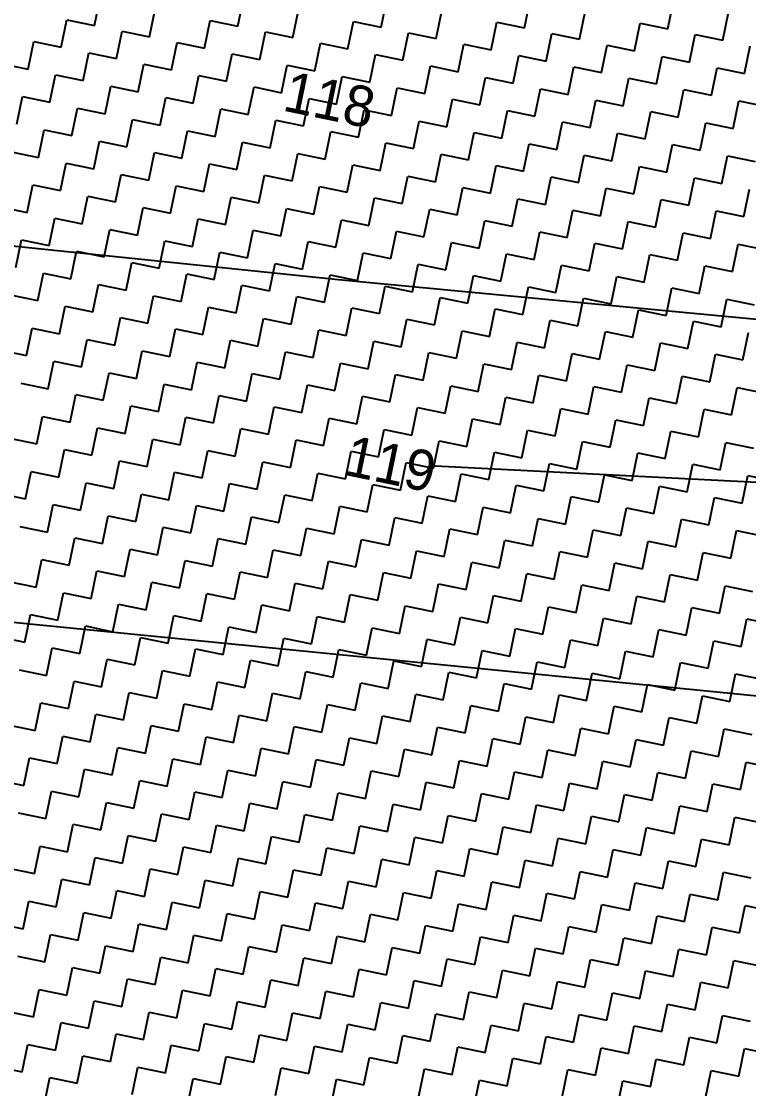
# Model space of a CAD drawing. Header units: metres. Extents: x 280043 to 281054, y 2047152 to 2048652.
# Drawn here: x 280710.2 to 280774.2, y 2048367.3 to 2048461.4 of the extents above; entities that cross this region are included whole.
import ezdxf
from ezdxf.enums import TextEntityAlignment as Align

# ---------------------------------------------------------------- set-up
doc = ezdxf.new("R2010")
doc.units = ezdxf.units.M
for name, color, linetype in [('POLY_HATCH', 12, 'Continuous'), ('POLY_PARCEL', 6, 'Continuous'), ('TEXT_PARCEL', 7, 'Continuous')]:
    doc.layers.add(name, color=color, linetype=linetype)
doc.styles.add('TEXT_MAP', font='', dxfattribs={"height": 1.8})
doc.styles.get('TEXT_MAP').set_extended_font_data('Kruti Dev 050')

msp = doc.modelspace()

# ---------------------------------------------------------------- linework, layer by layer
msp.add_lwpolyline([(280794.066, 2048419.768), (280746.072, 2048422.201)])
at = {"layer": 'POLY_HATCH', "linetype": 'Continuous'}
for p, q in [((280716.613, 2048461.015), (280717.113, 2048463.441)), ((280729.238, 2048460.941), (280729.738, 2048463.366)), ((280741.863, 2048460.867), (280742.363, 2048463.292)), ((280754.489, 2048460.792), (280754.989, 2048463.217)), ((280767.114, 2048460.718), (280767.614, 2048463.143)), ((280721.463, 2048460.016), (280721.963, 2048462.441)), ((280734.088, 2048459.941), (280734.588, 2048462.366)), ((280746.714, 2048459.867), (280747.213, 2048462.292)), ((280759.339, 2048459.792), (280759.839, 2048462.217)), ((280771.964, 2048459.718), (280772.464, 2048462.143)), ((280713.688, 2048459.09), (280714.188, 2048461.515)), ((280714.188, 2048461.515), (280716.613, 2048461.015)), ((280726.313, 2048459.016), (280726.813, 2048461.441)), ((280726.813, 2048461.441), (280729.238, 2048460.941)), ((280738.938, 2048458.941), (280739.438, 2048461.366)), ((280739.438, 2048461.366), (280741.863, 2048460.867)), ((280751.564, 2048458.867), (280752.064, 2048461.292)), ((280752.064, 2048461.292), (280754.489, 2048460.792)), ((280764.189, 2048458.793), (280764.689, 2048461.218)), ((280764.689, 2048461.218), (280767.114, 2048460.718)), ((280718.538, 2048458.09), (280719.038, 2048460.516)), ((280719.038, 2048460.516), (280721.463, 2048460.016)), ((280731.163, 2048458.016), (280731.663, 2048460.441)), ((280731.663, 2048460.441), (280734.088, 2048459.941)), ((280743.789, 2048457.942), (280744.288, 2048460.367)), ((280744.288, 2048460.367), (280746.714, 2048459.867)), ((280756.414, 2048457.867), (280756.914, 2048460.292)), ((280756.914, 2048460.292), (280759.339, 2048459.792)), ((280769.039, 2048457.793), (280769.539, 2048460.218)), ((280769.539, 2048460.218), (280771.964, 2048459.718)), ((280710.763, 2048457.165), (280711.263, 2048459.59)), ((280711.263, 2048459.59), (280713.688, 2048459.09)), ((280723.388, 2048457.091), (280723.888, 2048459.516)), ((280723.888, 2048459.516), (280726.313, 2048459.016)), ((280736.013, 2048457.016), (280736.513, 2048459.441)), ((280736.513, 2048459.441), (280738.938, 2048458.941)), ((280748.639, 2048456.942), (280749.139, 2048459.367)), ((280749.139, 2048459.367), (280751.564, 2048458.867)), ((280761.264, 2048456.867), (280761.764, 2048459.292)), ((280761.764, 2048459.292), (280764.189, 2048458.793)), ((280773.889, 2048456.793), (280774.389, 2048459.218)), ((280715.613, 2048456.165), (280716.113, 2048458.59)), ((280716.113, 2048458.59), (280718.538, 2048458.09)), ((280728.238, 2048456.091), (280728.738, 2048458.516)), ((280728.738, 2048458.516), (280731.163, 2048458.016)), ((280740.864, 2048456.016), (280741.363, 2048458.441)), ((280741.363, 2048458.441), (280743.789, 2048457.942)), ((280753.489, 2048455.942), (280753.989, 2048458.367)), ((280753.989, 2048458.367), (280756.414, 2048457.867)), ((280766.114, 2048455.868), (280766.614, 2048458.293)), ((280766.614, 2048458.293), (280769.039, 2048457.793)), ((280708.338, 2048457.665), (280710.763, 2048457.165)), ((280720.463, 2048455.165), (280720.963, 2048457.591)), ((280720.963, 2048457.591), (280723.388, 2048457.091)), ((280733.088, 2048455.091), (280733.588, 2048457.516)), ((280733.588, 2048457.516), (280736.013, 2048457.016)), ((280745.714, 2048455.017), (280746.214, 2048457.442)), ((280746.214, 2048457.442), (280748.639, 2048456.942)), ((280758.339, 2048454.942), (280758.839, 2048457.367)), ((280758.839, 2048457.367), (280761.264, 2048456.867)), ((280770.964, 2048454.868), (280771.464, 2048457.293)), ((280771.464, 2048457.293), (280773.889, 2048456.793)), ((280712.688, 2048454.24), (280713.188, 2048456.665)), ((280713.188, 2048456.665), (280715.613, 2048456.165)), ((280725.313, 2048454.166), (280725.813, 2048456.591)), ((280725.813, 2048456.591), (280728.238, 2048456.091)), ((280737.939, 2048454.091), (280738.439, 2048456.516)), ((280738.439, 2048456.516), (280740.864, 2048456.016)), ((280750.564, 2048454.017), (280751.064, 2048456.442)), ((280751.064, 2048456.442), (280753.489, 2048455.942)), ((280763.189, 2048453.942), (280763.689, 2048456.367)), ((280763.689, 2048456.367), (280766.114, 2048455.868)), ((280717.538, 2048453.24), (280718.038, 2048455.665)), ((280718.038, 2048455.665), (280720.463, 2048455.165)), ((280730.163, 2048453.166), (280730.663, 2048455.591)), ((280730.663, 2048455.591), (280733.088, 2048455.091)), ((280742.789, 2048453.091), (280743.289, 2048455.516)), ((280743.289, 2048455.516), (280745.714, 2048455.017)), ((280755.414, 2048453.017), (280755.914, 2048455.442)), ((280755.914, 2048455.442), (280758.339, 2048454.942)), ((280768.039, 2048452.943), (280768.539, 2048455.368)), ((280768.539, 2048455.368), (280770.964, 2048454.868)), ((280709.763, 2048452.315), (280710.263, 2048454.74)), ((280710.263, 2048454.74), (280712.688, 2048454.24)), ((280722.388, 2048452.24), (280722.888, 2048454.666)), ((280722.888, 2048454.666), (280725.313, 2048454.166)), ((280735.014, 2048452.166), (280735.514, 2048454.591)), ((280735.514, 2048454.591), (280737.939, 2048454.091)), ((280747.639, 2048452.092), (280748.139, 2048454.517)), ((280748.139, 2048454.517), (280750.564, 2048454.017)), ((280760.264, 2048452.017), (280760.764, 2048454.442)), ((280760.764, 2048454.442), (280763.189, 2048453.942)), ((280772.89, 2048451.943), (280773.389, 2048454.368)), ((280773.389, 2048454.368), (280775.815, 2048453.868)), ((280714.613, 2048451.315), (280715.113, 2048453.74)), ((280715.113, 2048453.74), (280717.538, 2048453.24)), ((280727.238, 2048451.241), (280727.738, 2048453.666)), ((280727.738, 2048453.666), (280730.163, 2048453.166)), ((280739.864, 2048451.166), (280740.364, 2048453.591)), ((280740.364, 2048453.591), (280742.789, 2048453.091)), ((280752.489, 2048451.092), (280752.989, 2048453.517)), ((280752.989, 2048453.517), (280755.414, 2048453.017)), ((280765.114, 2048451.017), (280765.614, 2048453.442)), ((280765.614, 2048453.442), (280768.039, 2048452.943)), ((280719.463, 2048450.315), (280719.963, 2048452.74)), ((280719.963, 2048452.74), (280722.388, 2048452.24)), ((280732.089, 2048450.241), (280732.589, 2048452.666)), ((280732.589, 2048452.666), (280735.014, 2048452.166)), ((280744.714, 2048450.166), (280745.214, 2048452.592)), ((280745.214, 2048452.592), (280747.639, 2048452.092)), ((280757.339, 2048450.092), (280757.839, 2048452.517)), ((280757.839, 2048452.517), (280760.264, 2048452.017)), ((280769.965, 2048450.018), (280770.464, 2048452.443)), ((280770.464, 2048452.443), (280772.89, 2048451.943)), ((280711.688, 2048449.39), (280712.188, 2048451.815)), ((280712.188, 2048451.815), (280714.613, 2048451.315)), ((280724.313, 2048449.316), (280724.813, 2048451.741)), ((280724.813, 2048451.741), (280727.238, 2048451.241)), ((280736.939, 2048449.241), (280737.439, 2048451.666)), ((280737.439, 2048451.666), (280739.864, 2048451.166)), ((280749.564, 2048449.167), (280750.064, 2048451.592)), ((280750.064, 2048451.592), (280752.489, 2048451.092)), ((280762.189, 2048449.092), (280762.689, 2048451.517)), ((280762.689, 2048451.517), (280765.114, 2048451.017)), ((280716.538, 2048448.39), (280717.038, 2048450.815)), ((280717.038, 2048450.815), (280719.463, 2048450.315)), ((280729.164, 2048448.316), (280729.664, 2048450.741)), ((280729.664, 2048450.741), (280732.089, 2048450.241)), ((280741.789, 2048448.241), (280742.289, 2048450.666)), ((280742.289, 2048450.666), (280744.714, 2048450.166)), ((280754.414, 2048448.167), (280754.914, 2048450.592)), ((280754.914, 2048450.592), (280757.339, 2048450.092)), ((280767.04, 2048448.092), (280767.539, 2048450.517)), ((280767.539, 2048450.517), (280769.965, 2048450.018)), ((280709.263, 2048449.89), (280711.688, 2048449.39)), ((280721.388, 2048447.39), (280721.888, 2048449.815)), ((280721.888, 2048449.815), (280724.313, 2048449.316)), ((280734.014, 2048447.316), (280734.514, 2048449.741)), ((280734.514, 2048449.741), (280736.939, 2048449.241)), ((280746.639, 2048447.241), (280747.139, 2048449.667)), ((280747.139, 2048449.667), (280749.564, 2048449.167)), ((280759.264, 2048447.167), (280759.764, 2048449.592)), ((280759.764, 2048449.592), (280762.189, 2048449.092)), ((280771.89, 2048447.093), (280772.39, 2048449.518)), ((280772.39, 2048449.518), (280774.815, 2048449.018)), ((280713.613, 2048446.465), (280714.113, 2048448.89)), ((280714.113, 2048448.89), (280716.538, 2048448.39)), ((280726.239, 2048446.391), (280726.739, 2048448.816)), ((280726.739, 2048448.816), (280729.164, 2048448.316)), ((280738.864, 2048446.316), (280739.364, 2048448.741)), ((280739.364, 2048448.741), (280741.789, 2048448.241)), ((280751.489, 2048446.242), (280751.989, 2048448.667)), ((280751.989, 2048448.667), (280754.414, 2048448.167)), ((280764.115, 2048446.167), (280764.614, 2048448.592)), ((280764.614, 2048448.592), (280767.04, 2048448.092)), ((280718.464, 2048445.465), (280718.963, 2048447.89)), ((280718.963, 2048447.89), (280721.388, 2048447.39)), ((280731.089, 2048445.391), (280731.589, 2048447.816)), ((280731.589, 2048447.816), (280734.014, 2048447.316)), ((280743.714, 2048445.316), (280744.214, 2048447.741)), ((280744.214, 2048447.741), (280746.639, 2048447.241)), ((280756.339, 2048445.242), (280756.839, 2048447.667)), ((280756.839, 2048447.667), (280759.264, 2048447.167)), ((280768.965, 2048445.167), (280769.465, 2048447.592)), ((280769.465, 2048447.592), (280771.89, 2048447.093)), ((280710.688, 2048444.54), (280711.188, 2048446.965)), ((280711.188, 2048446.965), (280713.613, 2048446.465)), ((280723.314, 2048444.465), (280723.814, 2048446.89)), ((280723.814, 2048446.89), (280726.239, 2048446.391)), ((280735.939, 2048444.391), (280736.439, 2048446.816)), ((280736.439, 2048446.816), (280738.864, 2048446.316)), ((280748.564, 2048444.316), (280749.064, 2048446.742)), ((280749.064, 2048446.742), (280751.489, 2048446.242)), ((280761.19, 2048444.242), (280761.69, 2048446.667)), ((280761.69, 2048446.667), (280764.115, 2048446.167)), ((280773.815, 2048444.168), (280774.315, 2048446.593)), ((280715.539, 2048443.54), (280716.038, 2048445.965)), ((280716.038, 2048445.965), (280718.464, 2048445.465)), ((280728.164, 2048443.466), (280728.664, 2048445.891)), ((280728.664, 2048445.891), (280731.089, 2048445.391)), ((280740.789, 2048443.391), (280741.289, 2048445.816)), ((280741.289, 2048445.816), (280743.714, 2048445.316)), ((280753.414, 2048443.317), (280753.914, 2048445.742)), ((280753.914, 2048445.742), (280756.339, 2048445.242)), ((280766.04, 2048443.242), (280766.54, 2048445.667)), ((280766.54, 2048445.667), (280768.965, 2048445.167)), ((280708.263, 2048445.04), (280710.688, 2048444.54)), ((280720.389, 2048442.54), (280720.889, 2048444.965)), ((280720.889, 2048444.965), (280723.314, 2048444.465)), ((280733.014, 2048442.466), (280733.514, 2048444.891)), ((280733.514, 2048444.891), (280735.939, 2048444.391)), ((280745.639, 2048442.391), (280746.139, 2048444.816)), ((280746.139, 2048444.816), (280748.564, 2048444.316)), ((280758.265, 2048442.317), (280758.765, 2048444.742)), ((280758.765, 2048444.742), (280761.19, 2048444.242)), ((280770.89, 2048442.242), (280771.39, 2048444.667)), ((280771.39, 2048444.667), (280773.815, 2048444.168)), ((280712.614, 2048441.615), (280713.113, 2048444.04)), ((280713.113, 2048444.04), (280715.539, 2048443.54)), ((280725.239, 2048441.54), (280725.739, 2048443.965)), ((280725.739, 2048443.965), (280728.164, 2048443.466)), ((280737.864, 2048441.466), (280738.364, 2048443.891)), ((280738.364, 2048443.891), (280740.789, 2048443.391)), ((280750.489, 2048441.391), (280750.989, 2048443.817)), ((280750.989, 2048443.817), (280753.414, 2048443.317)), ((280763.115, 2048441.317), (280763.615, 2048443.742)), ((280763.615, 2048443.742), (280766.04, 2048443.242)), ((280717.464, 2048440.615), (280717.964, 2048443.04)), ((280717.964, 2048443.04), (280720.389, 2048442.54)), ((280730.089, 2048440.541), (280730.589, 2048442.966)), ((280730.589, 2048442.966), (280733.014, 2048442.466)), ((280742.714, 2048440.466), (280743.214, 2048442.891)), ((280743.214, 2048442.891), (280745.639, 2048442.391)), ((280755.34, 2048440.392), (280755.84, 2048442.817)), ((280755.84, 2048442.817), (280758.265, 2048442.317)), ((280767.965, 2048440.317), (280768.465, 2048442.742)), ((280768.465, 2048442.742), (280770.89, 2048442.242)), ((280709.689, 2048439.69), (280710.188, 2048442.115)), ((280710.188, 2048442.115), (280712.614, 2048441.615)), ((280722.314, 2048439.615), (280722.814, 2048442.04)), ((280722.814, 2048442.04), (280725.239, 2048441.54)), ((280734.939, 2048439.541), (280735.439, 2048441.966)), ((280735.439, 2048441.966), (280737.864, 2048441.466)), ((280747.564, 2048439.466), (280748.064, 2048441.891)), ((280748.064, 2048441.891), (280750.489, 2048441.391)), ((280760.19, 2048439.392), (280760.69, 2048441.817)), ((280760.69, 2048441.817), (280763.115, 2048441.317)), ((280714.539, 2048438.69), (280715.039, 2048441.115)), ((280715.039, 2048441.115), (280717.464, 2048440.615)), ((280727.164, 2048438.615), (280727.664, 2048441.04)), ((280727.664, 2048441.04), (280730.089, 2048440.541)), ((280739.789, 2048438.541), (280740.289, 2048440.966)), ((280740.289, 2048440.966), (280742.714, 2048440.466)), ((280752.415, 2048438.466), (280752.915, 2048440.892)), ((280752.915, 2048440.892), (280755.34, 2048440.392)), ((280772.815, 2048439.317), (280773.315, 2048441.743)), ((280773.315, 2048441.743), (280775.74, 2048441.243)), ((280719.389, 2048437.69), (280719.889, 2048440.115)), ((280719.889, 2048440.115), (280722.314, 2048439.615)), ((280732.014, 2048437.616), (280732.514, 2048440.041)), ((280732.514, 2048440.041), (280734.939, 2048439.541)), ((280744.64, 2048437.541), (280745.139, 2048439.966)), ((280745.139, 2048439.966), (280747.564, 2048439.466)), ((280765.04, 2048438.392), (280765.54, 2048440.817)), ((280765.54, 2048440.817), (280767.965, 2048440.317)), ((280711.614, 2048436.765), (280712.114, 2048439.19)), ((280712.114, 2048439.19), (280714.539, 2048438.69)), ((280724.239, 2048436.69), (280724.739, 2048439.115)), ((280724.739, 2048439.115), (280727.164, 2048438.615)), ((280736.864, 2048436.616), (280737.364, 2048439.041)), ((280737.364, 2048439.041), (280739.789, 2048438.541)), ((280749.49, 2048436.541), (280749.99, 2048438.966)), ((280749.99, 2048438.966), (280752.415, 2048438.466)), ((280757.265, 2048437.467), (280757.765, 2048439.892)), ((280757.765, 2048439.892), (280760.19, 2048439.392)), ((280769.89, 2048437.392), (280770.39, 2048439.817)), ((280770.39, 2048439.817), (280772.815, 2048439.317)), ((280716.464, 2048435.765), (280716.964, 2048438.19)), ((280716.964, 2048438.19), (280719.389, 2048437.69)), ((280729.089, 2048435.69), (280729.589, 2048438.115)), ((280729.589, 2048438.115), (280732.014, 2048437.616)), ((280741.715, 2048435.616), (280742.214, 2048438.041)), ((280742.214, 2048438.041), (280744.64, 2048437.541)), ((280762.115, 2048436.467), (280762.615, 2048438.892)), ((280762.615, 2048438.892), (280765.04, 2048438.392)), ((280709.189, 2048437.265), (280711.614, 2048436.765)), ((280721.314, 2048434.765), (280721.814, 2048437.19)), ((280721.814, 2048437.19), (280724.239, 2048436.69)), ((280733.939, 2048434.691), (280734.439, 2048437.116)), ((280734.439, 2048437.116), (280736.864, 2048436.616)), ((280754.34, 2048435.542), (280754.84, 2048437.967)), ((280754.84, 2048437.967), (280757.265, 2048437.467)), ((280766.965, 2048435.467), (280767.465, 2048437.892)), ((280767.465, 2048437.892), (280769.89, 2048437.392)), ((280713.539, 2048433.84), (280714.039, 2048436.265)), ((280714.039, 2048436.265), (280716.464, 2048435.765)), ((280726.164, 2048433.765), (280726.664, 2048436.19)), ((280726.664, 2048436.19), (280729.089, 2048435.69)), ((280746.565, 2048434.616), (280747.065, 2048437.041)), ((280747.065, 2048437.041), (280749.49, 2048436.541)), ((280759.19, 2048434.542), (280759.69, 2048436.967)), ((280759.69, 2048436.967), (280762.115, 2048436.467)), ((280771.815, 2048434.467), (280772.315, 2048436.892)), ((280772.315, 2048436.892), (280774.74, 2048436.392)), ((280718.389, 2048432.84), (280718.889, 2048435.265)), ((280718.889, 2048435.265), (280721.314, 2048434.765)), ((280731.014, 2048432.765), (280731.514, 2048435.19)), ((280731.514, 2048435.19), (280733.939, 2048434.691)), ((280738.79, 2048433.691), (280739.289, 2048436.116)), ((280739.289, 2048436.116), (280741.715, 2048435.616)), ((280751.415, 2048433.616), (280751.915, 2048436.041)), ((280751.915, 2048436.041), (280754.34, 2048435.542)), ((280764.04, 2048433.542), (280764.54, 2048435.967)), ((280764.54, 2048435.967), (280766.965, 2048435.467)), ((280710.614, 2048431.914), (280711.114, 2048434.34)), ((280711.114, 2048434.34), (280713.539, 2048433.84)), ((280723.239, 2048431.84), (280723.739, 2048434.265)), ((280723.739, 2048434.265), (280726.164, 2048433.765)), ((280743.64, 2048432.691), (280744.14, 2048435.116)), ((280744.14, 2048435.116), (280746.565, 2048434.616)), ((280756.265, 2048432.617), (280756.765, 2048435.042)), ((280756.765, 2048435.042), (280759.19, 2048434.542)), ((280768.89, 2048432.542), (280769.39, 2048434.967)), ((280769.39, 2048434.967), (280771.815, 2048434.467)), ((280715.464, 2048430.915), (280715.964, 2048433.34)), ((280715.964, 2048433.34), (280718.389, 2048432.84)), ((280735.865, 2048431.766), (280736.364, 2048434.191)), ((280736.364, 2048434.191), (280738.79, 2048433.691)), ((280748.49, 2048431.691), (280748.99, 2048434.116)), ((280748.99, 2048434.116), (280751.415, 2048433.616)), ((280761.115, 2048431.617), (280761.615, 2048434.042)), ((280761.615, 2048434.042), (280764.04, 2048433.542)), ((280773.74, 2048431.542), (280774.24, 2048433.967)), ((280708.189, 2048432.414), (280710.614, 2048431.914)), ((280728.089, 2048430.84), (280728.589, 2048433.265)), ((280728.589, 2048433.265), (280731.014, 2048432.765)), ((280740.715, 2048430.766), (280741.215, 2048433.191)), ((280741.215, 2048433.191), (280743.64, 2048432.691)), ((280753.34, 2048430.691), (280753.84, 2048433.116)), ((280753.84, 2048433.116), (280756.265, 2048432.617)), ((280765.965, 2048430.617), (280766.465, 2048433.042)), ((280766.465, 2048433.042), (280768.89, 2048432.542)), ((280720.314, 2048429.915), (280720.814, 2048432.34)), ((280720.814, 2048432.34), (280723.239, 2048431.84)), ((280732.94, 2048429.84), (280733.439, 2048432.265)), ((280733.439, 2048432.265), (280735.865, 2048431.766)), ((280745.565, 2048429.766), (280746.065, 2048432.191)), ((280746.065, 2048432.191), (280748.49, 2048431.691)), ((280758.19, 2048429.692), (280758.69, 2048432.117)), ((280758.69, 2048432.117), (280761.115, 2048431.617)), ((280770.815, 2048429.617), (280771.315, 2048432.042)), ((280771.315, 2048432.042), (280773.74, 2048431.542)), ((280712.539, 2048428.989), (280713.039, 2048431.415)), ((280713.039, 2048431.415), (280715.464, 2048430.915)), ((280725.164, 2048428.915), (280725.664, 2048431.34)), ((280725.664, 2048431.34), (280728.089, 2048430.84)), ((280737.79, 2048428.841), (280738.29, 2048431.266)), ((280738.29, 2048431.266), (280740.715, 2048430.766)), ((280750.415, 2048428.766), (280750.915, 2048431.191)), ((280750.915, 2048431.191), (280753.34, 2048430.691)), ((280763.04, 2048428.692), (280763.54, 2048431.117)), ((280763.54, 2048431.117), (280765.965, 2048430.617)), ((280717.389, 2048427.99), (280717.889, 2048430.415)), ((280717.889, 2048430.415), (280720.314, 2048429.915)), ((280730.015, 2048427.915), (280730.514, 2048430.34)), ((280730.514, 2048430.34), (280732.94, 2048429.84)), ((280742.64, 2048427.841), (280743.14, 2048430.266)), ((280743.14, 2048430.266), (280745.565, 2048429.766)), ((280755.265, 2048427.766), (280755.765, 2048430.191)), ((280755.765, 2048430.191), (280758.19, 2048429.692)), ((280767.891, 2048427.692), (280768.39, 2048430.117)), ((280768.39, 2048430.117), (280770.815, 2048429.617)), ((280710.114, 2048429.489), (280712.539, 2048428.989)), ((280722.239, 2048426.99), (280722.739, 2048429.415)), ((280722.739, 2048429.415), (280725.164, 2048428.915)), ((280734.865, 2048426.915), (280735.365, 2048429.341)), ((280735.365, 2048429.341), (280737.79, 2048428.841)), ((280747.49, 2048426.841), (280747.99, 2048429.266)), ((280747.99, 2048429.266), (280750.415, 2048428.766)), ((280760.115, 2048426.767), (280760.615, 2048429.192)), ((280760.615, 2048429.192), (280763.04, 2048428.692)), ((280772.741, 2048426.692), (280773.241, 2048429.117)), ((280773.241, 2048429.117), (280775.666, 2048428.617)), ((280714.464, 2048426.064), (280714.964, 2048428.49)), ((280714.964, 2048428.49), (280717.389, 2048427.99)), ((280727.09, 2048425.99), (280727.589, 2048428.415)), ((280727.589, 2048428.415), (280730.015, 2048427.915)), ((280739.715, 2048425.916), (280740.215, 2048428.341)), ((280740.215, 2048428.341), (280742.64, 2048427.841)), ((280752.34, 2048425.841), (280752.84, 2048428.266)), ((280752.84, 2048428.266), (280755.265, 2048427.766)), ((280764.966, 2048425.767), (280765.465, 2048428.192)), ((280765.465, 2048428.192), (280767.891, 2048427.692)), ((280719.314, 2048425.065), (280719.814, 2048427.49)), ((280719.814, 2048427.49), (280722.239, 2048426.99)), ((280731.94, 2048424.99), (280732.44, 2048427.415)), ((280732.44, 2048427.415), (280734.865, 2048426.915)), ((280744.565, 2048424.916), (280745.065, 2048427.341)), ((280745.065, 2048427.341), (280747.49, 2048426.841)), ((280757.19, 2048424.841), (280757.69, 2048427.266)), ((280757.69, 2048427.266), (280760.115, 2048426.767)), ((280769.816, 2048424.767), (280770.316, 2048427.192)), ((280770.316, 2048427.192), (280772.741, 2048426.692)), ((280711.539, 2048424.139), (280712.039, 2048426.564)), ((280712.039, 2048426.564), (280714.464, 2048426.064)), ((280724.165, 2048424.065), (280724.665, 2048426.49)), ((280724.665, 2048426.49), (280727.09, 2048425.99)), ((280736.79, 2048423.99), (280737.29, 2048426.416)), ((280737.29, 2048426.416), (280739.715, 2048425.916)), ((280749.415, 2048423.916), (280749.915, 2048426.341)), ((280749.915, 2048426.341), (280752.34, 2048425.841)), ((280762.041, 2048423.842), (280762.54, 2048426.267)), ((280762.54, 2048426.267), (280764.966, 2048425.767)), ((280716.389, 2048423.14), (280716.889, 2048425.565)), ((280716.889, 2048425.565), (280719.314, 2048425.065)), ((280729.015, 2048423.065), (280729.515, 2048425.49)), ((280729.515, 2048425.49), (280731.94, 2048424.99)), ((280741.64, 2048422.991), (280742.14, 2048425.416)), ((280742.14, 2048425.416), (280744.565, 2048424.916)), ((280754.265, 2048422.916), (280754.765, 2048425.341)), ((280754.765, 2048425.341), (280757.19, 2048424.841)), ((280766.891, 2048422.842), (280767.391, 2048425.267)), ((280767.391, 2048425.267), (280769.816, 2048424.767)), ((280709.114, 2048424.639), (280711.539, 2048424.139)), ((280721.24, 2048422.14), (280721.74, 2048424.565)), ((280721.74, 2048424.565), (280724.165, 2048424.065)), ((280733.865, 2048422.065), (280734.365, 2048424.49)), ((280734.365, 2048424.49), (280736.79, 2048423.99)), ((280746.49, 2048421.991), (280746.99, 2048424.416)), ((280746.99, 2048424.416), (280749.415, 2048423.916)), ((280759.116, 2048421.916), (280759.615, 2048424.341)), ((280759.615, 2048424.341), (280762.041, 2048423.842)), ((280771.741, 2048421.842), (280772.241, 2048424.267)), ((280772.241, 2048424.267), (280774.666, 2048423.767)), ((280713.464, 2048421.214), (280713.964, 2048423.639)), ((280713.964, 2048423.639), (280716.389, 2048423.14)), ((280726.09, 2048421.14), (280726.59, 2048423.565)), ((280726.59, 2048423.565), (280729.015, 2048423.065)), ((280738.715, 2048421.065), (280739.215, 2048423.491)), ((280739.215, 2048423.491), (280741.64, 2048422.991)), ((280751.34, 2048420.991), (280751.84, 2048423.416)), ((280751.84, 2048423.416), (280754.265, 2048422.916)), ((280763.966, 2048420.917), (280764.466, 2048423.342)), ((280764.466, 2048423.342), (280766.891, 2048422.842)), ((280718.315, 2048420.215), (280718.815, 2048422.64)), ((280718.815, 2048422.64), (280721.24, 2048422.14)), ((280730.94, 2048420.14), (280731.44, 2048422.565)), ((280731.44, 2048422.565), (280733.865, 2048422.065)), ((280743.565, 2048420.066), (280744.065, 2048422.491)), ((280744.065, 2048422.491), (280746.49, 2048421.991)), ((280756.191, 2048419.991), (280756.69, 2048422.416)), ((280756.69, 2048422.416), (280759.116, 2048421.916)), ((280768.816, 2048419.917), (280769.316, 2048422.342)), ((280769.316, 2048422.342), (280771.741, 2048421.842)), ((280710.539, 2048419.289), (280711.039, 2048421.714)), ((280711.039, 2048421.714), (280713.464, 2048421.214)), ((280723.165, 2048419.215), (280723.665, 2048421.64)), ((280723.665, 2048421.64), (280726.09, 2048421.14)), ((280735.79, 2048419.14), (280736.29, 2048421.565)), ((280736.29, 2048421.565), (280738.715, 2048421.065)), ((280748.415, 2048419.066), (280748.915, 2048421.491)), ((280748.915, 2048421.491), (280751.34, 2048420.991)), ((280761.041, 2048418.991), (280761.541, 2048421.416)), ((280761.541, 2048421.416), (280763.966, 2048420.917)), ((280773.666, 2048418.917), (280774.166, 2048421.342)), ((280774.166, 2048421.342), (280776.591, 2048420.842)), ((280715.39, 2048418.289), (280715.89, 2048420.714)), ((280715.89, 2048420.714), (280718.315, 2048420.215)), ((280728.015, 2048418.215), (280728.515, 2048420.64)), ((280728.515, 2048420.64), (280730.94, 2048420.14)), ((280740.64, 2048418.14), (280741.14, 2048420.566)), ((280741.14, 2048420.566), (280743.565, 2048420.066)), ((280753.266, 2048418.066), (280753.765, 2048420.491)), ((280753.765, 2048420.491), (280756.191, 2048419.991)), ((280765.891, 2048417.992), (280766.391, 2048420.417)), ((280766.391, 2048420.417), (280768.816, 2048419.917)), ((280708.114, 2048419.789), (280710.539, 2048419.289)), ((280720.24, 2048417.29), (280720.74, 2048419.715)), ((280720.74, 2048419.715), (280723.165, 2048419.215)), ((280732.865, 2048417.215), (280733.365, 2048419.64)), ((280733.365, 2048419.64), (280735.79, 2048419.14)), ((280745.49, 2048417.141), (280745.99, 2048419.566)), ((280745.99, 2048419.566), (280748.415, 2048419.066)), ((280758.116, 2048417.066), (280758.616, 2048419.491)), ((280758.616, 2048419.491), (280761.041, 2048418.991)), ((280770.741, 2048416.992), (280771.241, 2048419.417)), ((280771.241, 2048419.417), (280773.666, 2048418.917)), ((280712.465, 2048416.364), (280712.965, 2048418.789)), ((280712.965, 2048418.789), (280715.39, 2048418.289)), ((280725.09, 2048416.29), (280725.59, 2048418.715)), ((280725.59, 2048418.715), (280728.015, 2048418.215)), ((280737.715, 2048416.215), (280738.215, 2048418.64)), ((280738.215, 2048418.64), (280740.64, 2048418.14)), ((280750.341, 2048416.141), (280750.84, 2048418.566)), ((280750.84, 2048418.566), (280753.266, 2048418.066)), ((280762.966, 2048416.066), (280763.466, 2048418.491)), ((280763.466, 2048418.491), (280765.891, 2048417.992)), ((280717.315, 2048415.364), (280717.815, 2048417.789)), ((280717.815, 2048417.789), (280720.24, 2048417.29)), ((280729.94, 2048415.29), (280730.44, 2048417.715)), ((280730.44, 2048417.715), (280732.865, 2048417.215)), ((280742.565, 2048415.215), (280743.065, 2048417.641)), ((280743.065, 2048417.641), (280745.49, 2048417.141)), ((280755.191, 2048415.141), (280755.691, 2048417.566)), ((280755.691, 2048417.566), (280758.116, 2048417.066)), ((280767.816, 2048415.067), (280768.316, 2048417.492)), ((280768.316, 2048417.492), (280770.741, 2048416.992)), ((280710.04, 2048416.864), (280712.465, 2048416.364)), ((280722.165, 2048414.365), (280722.665, 2048416.79)), ((280722.665, 2048416.79), (280725.09, 2048416.29)), ((280734.79, 2048414.29), (280735.29, 2048416.715)), ((280735.29, 2048416.715), (280737.715, 2048416.215)), ((280747.416, 2048414.216), (280747.916, 2048416.641)), ((280747.916, 2048416.641), (280750.341, 2048416.141)), ((280760.041, 2048414.141), (280760.541, 2048416.566)), ((280760.541, 2048416.566), (280762.966, 2048416.066)), ((280772.666, 2048414.067), (280773.166, 2048416.492)), ((280773.166, 2048416.492), (280775.591, 2048415.992)), ((280714.39, 2048413.439), (280714.89, 2048415.864)), ((280714.89, 2048415.864), (280717.315, 2048415.364)), ((280727.015, 2048413.365), (280727.515, 2048415.79)), ((280727.515, 2048415.79), (280729.94, 2048415.29)), ((280739.64, 2048413.29), (280740.14, 2048415.715)), ((280740.14, 2048415.715), (280742.565, 2048415.215)), ((280752.266, 2048413.216), (280752.766, 2048415.641)), ((280752.766, 2048415.641), (280755.191, 2048415.141)), ((280764.891, 2048413.141), (280765.391, 2048415.567)), ((280765.391, 2048415.567), (280767.816, 2048415.067)), ((280719.24, 2048412.439), (280719.74, 2048414.864)), ((280719.74, 2048414.864), (280722.165, 2048414.365)), ((280731.865, 2048412.365), (280732.365, 2048414.79)), ((280732.365, 2048414.79), (280734.79, 2048414.29)), ((280744.491, 2048412.291), (280744.991, 2048414.716)), ((280744.991, 2048414.716), (280747.416, 2048414.216)), ((280757.116, 2048412.216), (280757.616, 2048414.641)), ((280757.616, 2048414.641), (280760.041, 2048414.141)), ((280769.741, 2048412.142), (280770.241, 2048414.567)), ((280770.241, 2048414.567), (280772.666, 2048414.067)), ((280711.465, 2048411.514), (280711.965, 2048413.939)), ((280711.965, 2048413.939), (280714.39, 2048413.439)), ((280724.09, 2048411.44), (280724.59, 2048413.865)), ((280724.59, 2048413.865), (280727.015, 2048413.365)), ((280736.715, 2048411.365), (280737.215, 2048413.79)), ((280737.215, 2048413.79), (280739.64, 2048413.29)), ((280749.341, 2048411.291), (280749.841, 2048413.716)), ((280749.841, 2048413.716), (280752.266, 2048413.216)), ((280761.966, 2048411.216), (280762.466, 2048413.641)), ((280762.466, 2048413.641), (280764.891, 2048413.141)), ((280716.315, 2048410.514), (280716.815, 2048412.939)), ((280716.815, 2048412.939), (280719.24, 2048412.439)), ((280728.94, 2048410.44), (280729.44, 2048412.865)), ((280729.44, 2048412.865), (280731.865, 2048412.365)), ((280741.566, 2048410.365), (280742.066, 2048412.79)), ((280742.066, 2048412.79), (280744.491, 2048412.291)), ((280754.191, 2048410.291), (280754.691, 2048412.716)), ((280754.691, 2048412.716), (280757.116, 2048412.216)), ((280766.816, 2048410.216), (280767.316, 2048412.642)), ((280767.316, 2048412.642), (280769.741, 2048412.142)), ((280709.04, 2048412.014), (280711.465, 2048411.514)), ((280721.165, 2048409.514), (280721.665, 2048411.939)), ((280721.665, 2048411.939), (280724.09, 2048411.44)), ((280733.79, 2048409.44), (280734.29, 2048411.865)), ((280734.29, 2048411.865), (280736.715, 2048411.365)), ((280746.416, 2048409.366), (280746.916, 2048411.791)), ((280746.916, 2048411.791), (280749.341, 2048411.291)), ((280759.041, 2048409.291), (280759.541, 2048411.716)), ((280759.541, 2048411.716), (280761.966, 2048411.216)), ((280713.39, 2048408.589), (280713.89, 2048411.014)), ((280713.89, 2048411.014), (280716.315, 2048410.514)), ((280726.015, 2048408.515), (280726.515, 2048410.94)), ((280726.515, 2048410.94), (280728.94, 2048410.44)), ((280738.641, 2048408.44), (280739.141, 2048410.865)), ((280739.141, 2048410.865), (280741.566, 2048410.365)), ((280751.266, 2048408.366), (280751.766, 2048410.791)), ((280751.766, 2048410.791), (280754.191, 2048410.291)), ((280771.666, 2048409.217), (280772.166, 2048411.642)), ((280772.166, 2048411.642), (280774.591, 2048411.142)), ((280718.24, 2048407.589), (280718.74, 2048410.014)), ((280718.74, 2048410.014), (280721.165, 2048409.514)), ((280730.866, 2048407.515), (280731.365, 2048409.94)), ((280731.365, 2048409.94), (280733.79, 2048409.44)), ((280743.491, 2048407.44), (280743.991, 2048409.865)), ((280743.991, 2048409.865), (280746.416, 2048409.366)), ((280763.891, 2048408.291), (280764.391, 2048410.716)), ((280764.391, 2048410.716), (280766.816, 2048410.216)), ((280710.465, 2048406.664), (280710.965, 2048409.089)), ((280710.965, 2048409.089), (280713.39, 2048408.589)), ((280723.09, 2048406.589), (280723.59, 2048409.014)), ((280723.59, 2048409.014), (280726.015, 2048408.515)), ((280735.716, 2048406.515), (280736.216, 2048408.94)), ((280736.216, 2048408.94), (280738.641, 2048408.44)), ((280748.341, 2048406.441), (280748.841, 2048408.866)), ((280748.841, 2048408.866), (280751.266, 2048408.366)), ((280756.116, 2048407.366), (280756.616, 2048409.791)), ((280756.616, 2048409.791), (280759.041, 2048409.291)), ((280768.741, 2048407.291), (280769.241, 2048409.717)), ((280769.241, 2048409.717), (280771.666, 2048409.217)), ((280715.315, 2048405.664), (280715.815, 2048408.089)), ((280715.815, 2048408.089), (280718.24, 2048407.589)), ((280727.941, 2048405.59), (280728.44, 2048408.015)), ((280728.44, 2048408.015), (280730.866, 2048407.515)), ((280740.566, 2048405.515), (280741.066, 2048407.94)), ((280741.066, 2048407.94), (280743.491, 2048407.44)), ((280760.966, 2048406.366), (280761.466, 2048408.791)), ((280761.466, 2048408.791), (280763.891, 2048408.291)), ((280773.592, 2048406.292), (280774.092, 2048408.717)), ((280774.092, 2048408.717), (280776.517, 2048408.217)), ((280708.04, 2048407.164), (280710.465, 2048406.664)), ((280720.165, 2048404.664), (280720.665, 2048407.089)), ((280720.665, 2048407.089), (280723.09, 2048406.589)), ((280732.791, 2048404.59), (280733.291, 2048407.015)), ((280733.291, 2048407.015), (280735.716, 2048406.515)), ((280753.191, 2048405.441), (280753.691, 2048407.866)), ((280753.691, 2048407.866), (280756.116, 2048407.366)), ((280765.816, 2048405.366), (280766.316, 2048407.791)), ((280766.316, 2048407.791), (280768.741, 2048407.291)), ((280712.39, 2048403.739), (280712.89, 2048406.164)), ((280712.89, 2048406.164), (280715.315, 2048405.664)), ((280725.016, 2048403.664), (280725.515, 2048406.09)), ((280725.515, 2048406.09), (280727.941, 2048405.59)), ((280745.416, 2048404.515), (280745.916, 2048406.94)), ((280745.916, 2048406.94), (280748.341, 2048406.441)), ((280758.041, 2048404.441), (280758.541, 2048406.866)), ((280758.541, 2048406.866), (280760.966, 2048406.366)), ((280770.667, 2048404.366), (280771.167, 2048406.792)), ((280771.167, 2048406.792), (280773.592, 2048406.292)), ((280717.24, 2048402.739), (280717.74, 2048405.164)), ((280717.74, 2048405.164), (280720.165, 2048404.664)), ((280729.866, 2048402.665), (280730.366, 2048405.09)), ((280730.366, 2048405.09), (280732.791, 2048404.59)), ((280737.641, 2048403.59), (280738.141, 2048406.015)), ((280738.141, 2048406.015), (280740.566, 2048405.515)), ((280750.266, 2048403.516), (280750.766, 2048405.941)), ((280750.766, 2048405.941), (280753.191, 2048405.441)), ((280762.891, 2048403.441), (280763.391, 2048405.866)), ((280763.391, 2048405.866), (280765.816, 2048405.366)), ((280709.965, 2048404.239), (280712.39, 2048403.739)), ((280722.091, 2048401.739), (280722.59, 2048404.164)), ((280722.59, 2048404.164), (280725.016, 2048403.664)), ((280742.491, 2048402.59), (280742.991, 2048405.015)), ((280742.991, 2048405.015), (280745.416, 2048404.515)), ((280755.116, 2048402.516), (280755.616, 2048404.941)), ((280755.616, 2048404.941), (280758.041, 2048404.441)), ((280767.742, 2048402.441), (280768.242, 2048404.866)), ((280768.242, 2048404.866), (280770.667, 2048404.366)), ((280714.315, 2048400.814), (280714.815, 2048403.239)), ((280714.815, 2048403.239), (280717.24, 2048402.739)), ((280734.716, 2048401.665), (280735.216, 2048404.09)), ((280735.216, 2048404.09), (280737.641, 2048403.59)), ((280747.341, 2048401.59), (280747.841, 2048404.015)), ((280747.841, 2048404.015), (280750.266, 2048403.516)), ((280759.966, 2048401.516), (280760.466, 2048403.941)), ((280760.466, 2048403.941), (280762.891, 2048403.441)), ((280772.592, 2048401.441), (280773.092, 2048403.867)), ((280773.092, 2048403.867), (280775.517, 2048403.367)), ((280726.941, 2048400.739), (280727.441, 2048403.165)), ((280727.441, 2048403.165), (280729.866, 2048402.665)), ((280739.566, 2048400.665), (280740.066, 2048403.09)), ((280740.066, 2048403.09), (280742.491, 2048402.59)), ((280752.191, 2048400.591), (280752.691, 2048403.016)), ((280752.691, 2048403.016), (280755.116, 2048402.516)), ((280764.817, 2048400.516), (280765.317, 2048402.941)), ((280765.317, 2048402.941), (280767.742, 2048402.441)), ((280719.166, 2048399.814), (280719.665, 2048402.239)), ((280719.665, 2048402.239), (280722.091, 2048401.739)), ((280731.791, 2048399.74), (280732.291, 2048402.165)), ((280732.291, 2048402.165), (280734.716, 2048401.665)), ((280744.416, 2048399.665), (280744.916, 2048402.09)), ((280744.916, 2048402.09), (280747.341, 2048401.59)), ((280757.041, 2048399.591), (280757.541, 2048402.016)), ((280757.541, 2048402.016), (280759.966, 2048401.516)), ((280769.667, 2048399.516), (280770.167, 2048401.941)), ((280770.167, 2048401.941), (280772.592, 2048401.441)), ((280711.39, 2048398.889), (280711.89, 2048401.314)), ((280711.89, 2048401.314), (280714.315, 2048400.814)), ((280724.016, 2048398.814), (280724.516, 2048401.239)), ((280724.516, 2048401.239), (280726.941, 2048400.739)), ((280736.641, 2048398.74), (280737.141, 2048401.165)), ((280737.141, 2048401.165), (280739.566, 2048400.665)), ((280749.266, 2048398.665), (280749.766, 2048401.09)), ((280749.766, 2048401.09), (280752.191, 2048400.591)), ((280761.892, 2048398.591), (280762.392, 2048401.016)), ((280762.392, 2048401.016), (280764.817, 2048400.516)), ((280716.241, 2048397.889), (280716.74, 2048400.314)), ((280716.74, 2048400.314), (280719.166, 2048399.814)), ((280728.866, 2048397.814), (280729.366, 2048400.24)), ((280729.366, 2048400.24), (280731.791, 2048399.74)), ((280741.491, 2048397.74), (280741.991, 2048400.165)), ((280741.991, 2048400.165), (280744.416, 2048399.665)), ((280754.117, 2048397.666), (280754.616, 2048400.091)), ((280754.616, 2048400.091), (280757.041, 2048399.591)), ((280766.742, 2048397.591), (280767.242, 2048400.016)), ((280767.242, 2048400.016), (280769.667, 2048399.516)), ((280708.965, 2048399.389), (280711.39, 2048398.889)), ((280721.091, 2048396.889), (280721.591, 2048399.314)), ((280721.591, 2048399.314), (280724.016, 2048398.814)), ((280733.716, 2048396.815), (280734.216, 2048399.24)), ((280734.216, 2048399.24), (280736.641, 2048398.74)), ((280746.341, 2048396.74), (280746.841, 2048399.165)), ((280746.841, 2048399.165), (280749.266, 2048398.665)), ((280758.967, 2048396.666), (280759.467, 2048399.091)), ((280759.467, 2048399.091), (280761.892, 2048398.591)), ((280771.592, 2048396.591), (280772.092, 2048399.016)), ((280772.092, 2048399.016), (280774.517, 2048398.517)), ((280713.316, 2048395.964), (280713.815, 2048398.389)), ((280713.815, 2048398.389), (280716.241, 2048397.889)), ((280725.941, 2048395.889), (280726.441, 2048398.314)), ((280726.441, 2048398.314), (280728.866, 2048397.814)), ((280738.566, 2048395.815), (280739.066, 2048398.24)), ((280739.066, 2048398.24), (280741.491, 2048397.74)), ((280751.192, 2048395.74), (280751.691, 2048398.165)), ((280751.691, 2048398.165), (280754.117, 2048397.666)), ((280763.817, 2048395.666), (280764.317, 2048398.091)), ((280764.317, 2048398.091), (280766.742, 2048397.591)), ((280718.166, 2048394.964), (280718.666, 2048397.389)), ((280718.666, 2048397.389), (280721.091, 2048396.889)), ((280730.791, 2048394.889), (280731.291, 2048397.315)), ((280731.291, 2048397.315), (280733.716, 2048396.815)), ((280743.416, 2048394.815), (280743.916, 2048397.24)), ((280743.916, 2048397.24), (280746.341, 2048396.74)), ((280756.042, 2048394.741), (280756.542, 2048397.166)), ((280756.542, 2048397.166), (280758.967, 2048396.666)), ((280768.667, 2048394.666), (280769.167, 2048397.091)), ((280769.167, 2048397.091), (280771.592, 2048396.591)), ((280710.391, 2048394.039), (280710.891, 2048396.464)), ((280710.891, 2048396.464), (280713.316, 2048395.964)), ((280723.016, 2048393.964), (280723.516, 2048396.389)), ((280723.516, 2048396.389), (280725.941, 2048395.889)), ((280735.641, 2048393.89), (280736.141, 2048396.315)), ((280736.141, 2048396.315), (280738.566, 2048395.815)), ((280748.267, 2048393.815), (280748.766, 2048396.24)), ((280748.766, 2048396.24), (280751.192, 2048395.74)), ((280760.892, 2048393.741), (280761.392, 2048396.166)), ((280761.392, 2048396.166), (280763.817, 2048395.666)), ((280773.517, 2048393.666), (280774.017, 2048396.091)), ((280774.017, 2048396.091), (280776.442, 2048395.592)), ((280715.241, 2048393.039), (280715.741, 2048395.464)), ((280715.741, 2048395.464), (280718.166, 2048394.964)), ((280727.866, 2048392.964), (280728.366, 2048395.389)), ((280728.366, 2048395.389), (280730.791, 2048394.889)), ((280740.491, 2048392.89), (280740.991, 2048395.315)), ((280740.991, 2048395.315), (280743.416, 2048394.815)), ((280753.117, 2048392.815), (280753.617, 2048395.24)), ((280753.617, 2048395.24), (280756.042, 2048394.741)), ((280765.742, 2048392.741), (280766.242, 2048395.166)), ((280766.242, 2048395.166), (280768.667, 2048394.666)), ((280707.966, 2048394.538), (280710.391, 2048394.039)), ((280720.091, 2048392.039), (280720.591, 2048394.464)), ((280720.591, 2048394.464), (280723.016, 2048393.964)), ((280732.716, 2048391.964), (280733.216, 2048394.39)), ((280733.216, 2048394.39), (280735.641, 2048393.89)), ((280745.342, 2048391.89), (280745.841, 2048394.315)), ((280745.841, 2048394.315), (280748.267, 2048393.815)), ((280757.967, 2048391.816), (280758.467, 2048394.241)), ((280758.467, 2048394.241), (280760.892, 2048393.741)), ((280770.592, 2048391.741), (280771.092, 2048394.166)), ((280771.092, 2048394.166), (280773.517, 2048393.666)), ((280712.316, 2048391.114), (280712.816, 2048393.539)), ((280712.816, 2048393.539), (280715.241, 2048393.039)), ((280724.941, 2048391.039), (280725.441, 2048393.464)), ((280725.441, 2048393.464), (280727.866, 2048392.964)), ((280737.566, 2048390.965), (280738.066, 2048393.39)), ((280738.066, 2048393.39), (280740.491, 2048392.89)), ((280750.192, 2048390.89), (280750.692, 2048393.315)), ((280750.692, 2048393.315), (280753.117, 2048392.815)), ((280762.817, 2048390.816), (280763.317, 2048393.241)), ((280763.317, 2048393.241), (280765.742, 2048392.741)), ((280717.166, 2048390.114), (280717.666, 2048392.539)), ((280717.666, 2048392.539), (280720.091, 2048392.039)), ((280729.791, 2048390.039), (280730.291, 2048392.464)), ((280730.291, 2048392.464), (280732.716, 2048391.964)), ((280742.417, 2048389.965), (280742.916, 2048392.39)), ((280742.916, 2048392.39), (280745.342, 2048391.89)), ((280755.042, 2048389.89), (280755.542, 2048392.316)), ((280755.542, 2048392.316), (280757.967, 2048391.816)), ((280767.667, 2048389.816), (280768.167, 2048392.241)), ((280768.167, 2048392.241), (280770.592, 2048391.741)), ((280709.891, 2048391.613), (280712.316, 2048391.114)), ((280722.016, 2048389.114), (280722.516, 2048391.539)), ((280722.516, 2048391.539), (280724.941, 2048391.039)), ((280734.641, 2048389.039), (280735.141, 2048391.465)), ((280735.141, 2048391.465), (280737.566, 2048390.965)), ((280747.267, 2048388.965), (280747.767, 2048391.39)), ((280747.767, 2048391.39), (280750.192, 2048390.89)), ((280759.892, 2048388.891), (280760.392, 2048391.316)), ((280760.392, 2048391.316), (280762.817, 2048390.816)), ((280772.517, 2048388.816), (280773.017, 2048391.241)), ((280773.017, 2048391.241), (280775.442, 2048390.741)), ((280714.241, 2048388.189), (280714.741, 2048390.614)), ((280714.741, 2048390.614), (280717.166, 2048390.114)), ((280726.866, 2048388.114), (280727.366, 2048390.539)), ((280727.366, 2048390.539), (280729.791, 2048390.039)), ((280739.492, 2048388.04), (280739.991, 2048390.465)), ((280739.991, 2048390.465), (280742.417, 2048389.965)), ((280752.117, 2048387.965), (280752.617, 2048390.39)), ((280752.617, 2048390.39), (280755.042, 2048389.89)), ((280764.742, 2048387.891), (280765.242, 2048390.316)), ((280765.242, 2048390.316), (280767.667, 2048389.816)), ((280719.091, 2048387.189), (280719.591, 2048389.614)), ((280719.591, 2048389.614), (280722.016, 2048389.114)), ((280731.716, 2048387.114), (280732.216, 2048389.539)), ((280732.216, 2048389.539), (280734.641, 2048389.039)), ((280744.342, 2048387.04), (280744.842, 2048389.465)), ((280744.842, 2048389.465), (280747.267, 2048388.965)), ((280756.967, 2048386.965), (280757.467, 2048389.391)), ((280757.467, 2048389.391), (280759.892, 2048388.891)), ((280769.592, 2048386.891), (280770.092, 2048389.316)), ((280770.092, 2048389.316), (280772.517, 2048388.816)), ((280711.316, 2048386.263), (280711.816, 2048388.688)), ((280711.816, 2048388.688), (280714.241, 2048388.189)), ((280723.941, 2048386.189), (280724.441, 2048388.614)), ((280724.441, 2048388.614), (280726.866, 2048388.114)), ((280736.567, 2048386.115), (280737.067, 2048388.54)), ((280737.067, 2048388.54), (280739.492, 2048388.04)), ((280749.192, 2048386.04), (280749.692, 2048388.465)), ((280749.692, 2048388.465), (280752.117, 2048387.965)), ((280761.817, 2048385.966), (280762.317, 2048388.391)), ((280762.317, 2048388.391), (280764.742, 2048387.891)), ((280716.166, 2048385.264), (280716.666, 2048387.689)), ((280716.666, 2048387.689), (280719.091, 2048387.189)), ((280728.791, 2048385.189), (280729.291, 2048387.614)), ((280729.291, 2048387.614), (280731.716, 2048387.114)), ((280741.417, 2048385.115), (280741.917, 2048387.54)), ((280741.917, 2048387.54), (280744.342, 2048387.04)), ((280754.042, 2048385.04), (280754.542, 2048387.465)), ((280754.542, 2048387.465), (280756.967, 2048386.965)), ((280766.667, 2048384.966), (280767.167, 2048387.391)), ((280767.167, 2048387.391), (280769.592, 2048386.891)), ((280708.891, 2048386.763), (280711.316, 2048386.263)), ((280721.016, 2048384.264), (280721.516, 2048386.689)), ((280721.516, 2048386.689), (280723.941, 2048386.189)), ((280733.642, 2048384.189), (280734.142, 2048386.614)), ((280734.142, 2048386.614), (280736.567, 2048386.115)), ((280746.267, 2048384.115), (280746.767, 2048386.54)), ((280746.767, 2048386.54), (280749.192, 2048386.04)), ((280758.892, 2048384.04), (280759.392, 2048386.466)), ((280759.392, 2048386.466), (280761.817, 2048385.966)), ((280771.518, 2048383.966), (280772.017, 2048386.391)), ((280772.017, 2048386.391), (280774.443, 2048385.891)), ((280713.241, 2048383.338), (280713.741, 2048385.763)), ((280713.741, 2048385.763), (280716.166, 2048385.264)), ((280725.866, 2048383.264), (280726.366, 2048385.689)), ((280726.366, 2048385.689), (280728.791, 2048385.189)), ((280738.492, 2048383.19), (280738.992, 2048385.615)), ((280738.992, 2048385.615), (280741.417, 2048385.115)), ((280751.117, 2048383.115), (280751.617, 2048385.54)), ((280751.617, 2048385.54), (280754.042, 2048385.04)), ((280763.742, 2048383.041), (280764.242, 2048385.466)), ((280764.242, 2048385.466), (280766.667, 2048384.966)), ((280718.091, 2048382.339), (280718.591, 2048384.764)), ((280718.591, 2048384.764), (280721.016, 2048384.264)), ((280730.717, 2048382.264), (280731.217, 2048384.689)), ((280731.217, 2048384.689), (280733.642, 2048384.189)), ((280743.342, 2048382.19), (280743.842, 2048384.615)), ((280743.842, 2048384.615), (280746.267, 2048384.115)), ((280755.967, 2048382.115), (280756.467, 2048384.54)), ((280756.467, 2048384.54), (280758.892, 2048384.04)), ((280768.593, 2048382.041), (280769.092, 2048384.466)), ((280769.092, 2048384.466), (280771.518, 2048383.966)), ((280710.316, 2048381.413), (280710.816, 2048383.838)), ((280710.816, 2048383.838), (280713.241, 2048383.338)), ((280722.941, 2048381.339), (280723.441, 2048383.764)), ((280723.441, 2048383.764), (280725.866, 2048383.264)), ((280735.567, 2048381.264), (280736.067, 2048383.689)), ((280736.067, 2048383.689), (280738.492, 2048383.19)), ((280748.192, 2048381.19), (280748.692, 2048383.615)), ((280748.692, 2048383.615), (280751.117, 2048383.115)), ((280760.817, 2048381.115), (280761.317, 2048383.541)), ((280761.317, 2048383.541), (280763.742, 2048383.041)), ((280773.443, 2048381.041), (280773.943, 2048383.466)), ((280773.943, 2048383.466), (280776.368, 2048382.966)), ((280715.166, 2048380.413), (280715.666, 2048382.838)), ((280715.666, 2048382.838), (280718.091, 2048382.339)), ((280727.792, 2048380.339), (280728.292, 2048382.764)), ((280728.292, 2048382.764), (280730.717, 2048382.264)), ((280740.417, 2048380.265), (280740.917, 2048382.69)), ((280740.917, 2048382.69), (280743.342, 2048382.19)), ((280753.042, 2048380.19), (280753.542, 2048382.615)), ((280753.542, 2048382.615), (280755.967, 2048382.115)), ((280765.668, 2048380.116), (280766.167, 2048382.541)), ((280766.167, 2048382.541), (280768.593, 2048382.041)), ((280707.891, 2048381.913), (280710.316, 2048381.413)), ((280720.016, 2048379.414), (280720.516, 2048381.839)), ((280720.516, 2048381.839), (280722.941, 2048381.339)), ((280732.642, 2048379.339), (280733.142, 2048381.764)), ((280733.142, 2048381.764), (280735.567, 2048381.264)), ((280745.267, 2048379.265), (280745.767, 2048381.69)), ((280745.767, 2048381.69), (280748.192, 2048381.19)), ((280757.892, 2048379.19), (280758.392, 2048381.615)), ((280758.392, 2048381.615), (280760.817, 2048381.115)), ((280712.241, 2048378.488), (280712.741, 2048380.913)), ((280712.741, 2048380.913), (280715.166, 2048380.413)), ((280724.867, 2048378.414), (280725.367, 2048380.839)), ((280725.367, 2048380.839), (280727.792, 2048380.339)), ((280737.492, 2048378.339), (280737.992, 2048380.764)), ((280737.992, 2048380.764), (280740.417, 2048380.265)), ((280750.117, 2048378.265), (280750.617, 2048380.69)), ((280750.617, 2048380.69), (280753.042, 2048380.19)), ((280770.518, 2048379.116), (280771.018, 2048381.541)), ((280771.018, 2048381.541), (280773.443, 2048381.041)), ((280717.092, 2048377.488), (280717.591, 2048379.914)), ((280717.591, 2048379.914), (280720.016, 2048379.414)), ((280729.717, 2048377.414), (280730.217, 2048379.839)), ((280730.217, 2048379.839), (280732.642, 2048379.339)), ((280742.342, 2048377.34), (280742.842, 2048379.765)), ((280742.842, 2048379.765), (280745.267, 2048379.265)), ((280762.743, 2048378.19), (280763.242, 2048380.616)), ((280763.242, 2048380.616), (280765.668, 2048380.116)), ((280709.816, 2048378.988), (280712.241, 2048378.488)), ((280721.942, 2048376.489), (280722.442, 2048378.914)), ((280722.442, 2048378.914), (280724.867, 2048378.414)), ((280734.567, 2048376.414), (280735.067, 2048378.839)), ((280735.067, 2048378.839), (280737.492, 2048378.339)), ((280747.192, 2048376.34), (280747.692, 2048378.765)), ((280747.692, 2048378.765), (280750.117, 2048378.265)), ((280754.967, 2048377.265), (280755.467, 2048379.69)), ((280755.467, 2048379.69), (280757.892, 2048379.19)), ((280767.593, 2048377.191), (280768.093, 2048379.616)), ((280768.093, 2048379.616), (280770.518, 2048379.116)), ((280714.167, 2048375.563), (280714.666, 2048377.988)), ((280714.666, 2048377.988), (280717.092, 2048377.488)), ((280726.792, 2048375.489), (280727.292, 2048377.914)), ((280727.292, 2048377.914), (280729.717, 2048377.414)), ((280739.417, 2048375.414), (280739.917, 2048377.839)), ((280739.917, 2048377.839), (280742.342, 2048377.34)), ((280759.818, 2048376.265), (280760.318, 2048378.69)), ((280760.318, 2048378.69), (280762.743, 2048378.19)), ((280772.443, 2048376.191), (280772.943, 2048378.616)), ((280772.943, 2048378.616), (280775.368, 2048378.116)), ((280719.017, 2048374.563), (280719.517, 2048376.989)), ((280719.517, 2048376.989), (280721.942, 2048376.489)), ((280731.642, 2048374.489), (280732.142, 2048376.914)), ((280732.142, 2048376.914), (280734.567, 2048376.414)), ((280752.042, 2048375.34), (280752.542, 2048377.765)), ((280752.542, 2048377.765), (280754.967, 2048377.265)), ((280764.668, 2048375.265), (280765.168, 2048377.691)), ((280765.168, 2048377.691), (280767.593, 2048377.191)), ((280711.242, 2048373.638), (280711.741, 2048376.063)), ((280711.741, 2048376.063), (280714.167, 2048375.563)), ((280723.867, 2048373.564), (280724.367, 2048375.989)), ((280724.367, 2048375.989), (280726.792, 2048375.489)), ((280744.267, 2048374.415), (280744.767, 2048376.84)), ((280744.767, 2048376.84), (280747.192, 2048376.34)), ((280756.893, 2048374.34), (280757.393, 2048376.765)), ((280757.393, 2048376.765), (280759.818, 2048376.265)), ((280769.518, 2048374.266), (280770.018, 2048376.691)), ((280770.018, 2048376.691), (280772.443, 2048376.191)), ((280716.092, 2048372.638), (280716.592, 2048375.063)), ((280716.592, 2048375.063), (280719.017, 2048374.563)), ((280736.492, 2048373.489), (280736.992, 2048375.914)), ((280736.992, 2048375.914), (280739.417, 2048375.414)), ((280749.117, 2048373.415), (280749.617, 2048375.84)), ((280749.617, 2048375.84), (280752.042, 2048375.34)), ((280761.743, 2048373.34), (280762.243, 2048375.765)), ((280762.243, 2048375.765), (280764.668, 2048375.265)), ((280708.816, 2048374.138), (280711.242, 2048373.638)), ((280720.942, 2048371.638), (280721.442, 2048374.064)), ((280721.442, 2048374.064), (280723.867, 2048373.564)), ((280728.717, 2048372.564), (280729.217, 2048374.989)), ((280729.217, 2048374.989), (280731.642, 2048374.489)), ((280741.342, 2048372.489), (280741.842, 2048374.914)), ((280741.842, 2048374.914), (280744.267, 2048374.415)), ((280753.968, 2048372.415), (280754.468, 2048374.84)), ((280754.468, 2048374.84), (280756.893, 2048374.34)), ((280766.593, 2048372.341), (280767.093, 2048374.766)), ((280767.093, 2048374.766), (280769.518, 2048374.266)), ((280713.167, 2048370.713), (280713.667, 2048373.138)), ((280713.667, 2048373.138), (280716.092, 2048372.638)), ((280733.567, 2048371.564), (280734.067, 2048373.989)), ((280734.067, 2048373.989), (280736.492, 2048373.489)), ((280746.192, 2048371.49), (280746.692, 2048373.915)), ((280746.692, 2048373.915), (280749.117, 2048373.415)), ((280758.818, 2048371.415), (280759.318, 2048373.84)), ((280759.318, 2048373.84), (280761.743, 2048373.34)), ((280771.443, 2048371.341), (280771.943, 2048373.766)), ((280771.943, 2048373.766), (280774.368, 2048373.266)), ((280725.792, 2048370.639), (280726.292, 2048373.064)), ((280726.292, 2048373.064), (280728.717, 2048372.564)), ((280738.417, 2048370.564), (280738.917, 2048372.989)), ((280738.917, 2048372.989), (280741.342, 2048372.489)), ((280751.043, 2048370.49), (280751.543, 2048372.915)), ((280751.543, 2048372.915), (280753.968, 2048372.415)), ((280763.668, 2048370.415), (280764.168, 2048372.84)), ((280764.168, 2048372.84), (280766.593, 2048372.341)), ((280718.017, 2048369.713), (280718.517, 2048372.138)), ((280718.517, 2048372.138), (280720.942, 2048371.638)), ((280730.642, 2048369.639), (280731.142, 2048372.064)), ((280731.142, 2048372.064), (280733.567, 2048371.564)), ((280743.267, 2048369.564), (280743.767, 2048371.989)), ((280743.767, 2048371.989), (280746.192, 2048371.49)), ((280755.893, 2048369.49), (280756.393, 2048371.915)), ((280756.393, 2048371.915), (280758.818, 2048371.415)), ((280768.518, 2048369.416), (280769.018, 2048371.841)), ((280769.018, 2048371.841), (280771.443, 2048371.341)), ((280710.242, 2048368.788), (280710.742, 2048371.213)), ((280710.742, 2048371.213), (280713.167, 2048370.713)), ((280722.867, 2048368.713), (280723.367, 2048371.139)), ((280723.367, 2048371.139), (280725.792, 2048370.639)), ((280735.492, 2048368.639), (280735.992, 2048371.064)), ((280735.992, 2048371.064), (280738.417, 2048370.564)), ((280748.118, 2048368.565), (280748.618, 2048370.99)), ((280748.618, 2048370.99), (280751.043, 2048370.49)), ((280760.743, 2048368.49), (280761.243, 2048370.915)), ((280761.243, 2048370.915), (280763.668, 2048370.415)), ((280773.368, 2048368.416), (280773.868, 2048370.841)), ((280773.868, 2048370.841), (280776.293, 2048370.341)), ((280715.092, 2048367.788), (280715.592, 2048370.213)), ((280715.592, 2048370.213), (280718.017, 2048369.713)), ((280727.717, 2048367.714), (280728.217, 2048370.139)), ((280728.217, 2048370.139), (280730.642, 2048369.639)), ((280740.343, 2048367.639), (280740.842, 2048370.064)), ((280740.842, 2048370.064), (280743.267, 2048369.564)), ((280752.968, 2048367.565), (280753.468, 2048369.99)), ((280753.468, 2048369.99), (280755.893, 2048369.49)), ((280765.593, 2048367.49), (280766.093, 2048369.915)), ((280766.093, 2048369.915), (280768.518, 2048369.416)), ((280707.817, 2048369.288), (280710.242, 2048368.788)), ((280719.942, 2048366.788), (280720.442, 2048369.213)), ((280720.442, 2048369.213), (280722.867, 2048368.713)), ((280732.567, 2048366.714), (280733.067, 2048369.139)), ((280733.067, 2048369.139), (280735.492, 2048368.639)), ((280745.193, 2048366.639), (280745.693, 2048369.065)), ((280745.693, 2048369.065), (280748.118, 2048368.565)), ((280757.818, 2048366.565), (280758.318, 2048368.99)), ((280758.318, 2048368.99), (280760.743, 2048368.49)), ((280770.443, 2048366.491), (280770.943, 2048368.916)), ((280770.943, 2048368.916), (280773.368, 2048368.416)), ((280712.167, 2048365.863), (280712.667, 2048368.288)), ((280712.667, 2048368.288), (280715.092, 2048367.788)), ((280724.792, 2048365.788), (280725.292, 2048368.214)), ((280725.292, 2048368.214), (280727.717, 2048367.714)), ((280737.418, 2048365.714), (280737.917, 2048368.139)), ((280737.917, 2048368.139), (280740.343, 2048367.639)), ((280750.043, 2048365.64), (280750.543, 2048368.065)), ((280750.543, 2048368.065), (280752.968, 2048367.565)), ((280762.668, 2048365.565), (280763.168, 2048367.99)), ((280763.168, 2048367.99), (280765.593, 2048367.49))]:
    msp.add_line(p, q, dxfattribs=at)
at = {"layer": 'POLY_PARCEL'}
for p, q in [((280609.76, 2048451.843), (280738.112, 2048438.619)), ((280738.112, 2048438.619), (280777.287, 2048434.921)), ((280703.148, 2048409.058), (280810.73, 2048398.404))]:
    msp.add_line(p, q, dxfattribs=at)

# ---------------------------------------------------------------- texts
at = {"layer": 'TEXT_PARCEL', "style": 'TEXT_MAP'}
for s, p in [('118', (280737.331, 2048454.478)), ('119', (280742.7, 2048422.386))]:
    msp.add_text(s, height=3.5655, rotation=348.35225, dxfattribs=at).set_placement(p, align=Align.MIDDLE)

doc.saveas('drawing.dxf')
